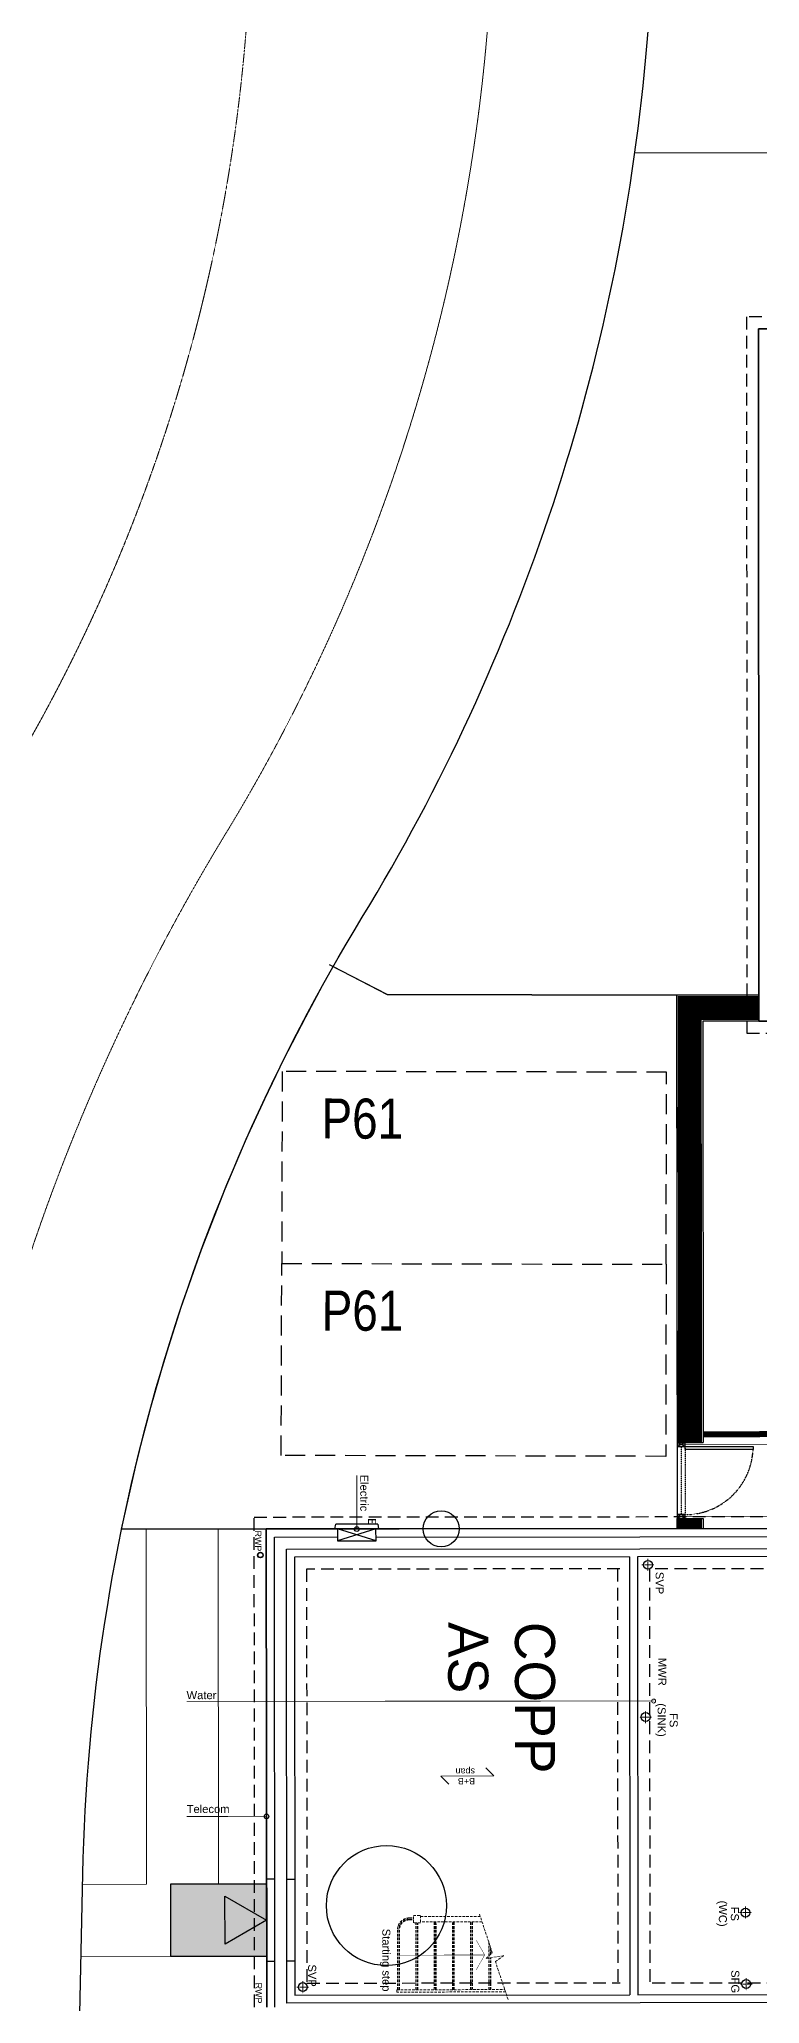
# Model space of a CAD drawing. Extents: x 287880777 to 288144713, y 62793326 to 63089570.
# Drawn here: x 288076346 to 288085341, y 62921944 to 62946493 of the extents above; entities that cross this region are included whole.
import ezdxf

# ---------------------------------------------------------------- set-up
doc = ezdxf.new("R2010")
doc.units = 0
doc.set_wipeout_variables(frame=1)
for name, pattern in [('CENTER', [2, 1.25, -0.25, 0.25, -0.25]), ('CENTER2', [28.575, 19.05, -3.175, 3.175, -3.175]), ('DASHED', [1.4, 0.7, -0.7]), ('DASHED2', [0.375, 0.25, -0.125]), ('HIDDEN', [9.525, 6.35, -3.175])]:
    doc.linetypes.add(name, pattern=pattern)
doc.layers.get('0').update_dxf_attribs({"color": 252})
for name, color, linetype, lineweight in [('EXP - HIGHWAY CENTRELINE', 3, 'CENTER2', 18), ('EXP - HIGHWAY CHANNEL', 4, 'DASHED2', 9), ('EXP - HIGHWAY FOOTWAY', 3, 'Continuous', 25), ('EXP - PRIVATE CHANNEL', 3, 'DASHED2', 9), ('NAR CBF', 34, 'FENCELINE2', 0), ('NAR M4(2)', 94, 'Continuous', 30), ('NAR PATHS', 3, 'Continuous', 0), ('Wain-Text', 2, 'Continuous', 25)]:
    doc.layers.add(name, color=color, linetype=linetype, lineweight=lineweight)
for name, color, linetype in [('NAR DETAIL', 2, 'Continuous'), ('NAR EXTERNAL WALLS', 2, 'Continuous'), ('NAR PARKING', 7, 'DASHED2'), ('NAR PRIVATE DRIVE', 6, 'Continuous'), ('NAR_SUBS_PLANS', 7, 'Continuous'), ('Wain-Drainage Foul', 6, 'Continuous'), ('Wain-Drainage Foul Text', 2, 'Continuous'), ('Wain-Foundation acessories', 9, 'Continuous'), ('Wain-Foundation Line', 9, 'Continuous'), ('Wain-Meter box', 9, 'Continuous'), ('Wain-RWP', 9, 'Continuous'), ('Wain-Services Run (Electric)', 10, 'Continuous'), ('Wain-Services Run (Telecom)', 190, 'Continuous'), ('Wain-Stair 1', 2, 'Continuous'), ('Wain-Stair numbers', 9, 'Continuous'), ('Wain-Wall (External)', 4, 'Continuous')]:
    doc.layers.add(name, color=color, linetype=linetype)
for name, color, linetype, true_color in [('NAR DOOR OPENINGS', 140, 'Continuous', 0x00bfff), ('NAR EV CHARGING POINT', 3, 'Continuous', 0x00ff00), ('NAR HOUSE TYPE NAMES', 1, 'Continuous', 0xff0000), ('Wain-Services Run (Water', 145, 'Continuous', 0x3481b8)]:
    doc.layers.add(name, color=color, linetype=linetype, true_color=true_color)
for name, color, linetype, lineweight, true_color in [('NAR Retaining Wall', 222, 'Continuous', 13, 0xcc0099), ('Wain-Mains Water Riser', 152, 'Continuous', 25, 0x2776bb), ('Wain-Mains Water Riser Text', 152, 'Continuous', 25, 0x2776bb)]:
    doc.layers.add(name, color=color, linetype=linetype, lineweight=lineweight, true_color=true_color)
doc.styles.add('DD Arial Narrow', font='ARIALN.TTF', dxfattribs={"height": 100})
doc.styles.get("Standard").update_dxf_attribs({"font": 'arial.ttf'})
doc.styles.add('XREF - ARCHITECT LAYOUT$0$DD Arial Narrow', font='ARIALN.TTF', dxfattribs={"height": 100})
doc.linetypes.add('FENCELINE2', pattern='A,0.25,-0.1,[132,ltypeshp.shx,S=0.1,R=0,X=-0.1,Y=0],-0.1,1', length=1.45)

# ---------------------------------------------------------------- blocks, each defined once
blk = doc.blocks.new('Drainage Pipe')
at = {"linetype": 'CENTER', "lineweight": 13, "ltscale": 20}
for p, q in [((-41681, 78687), (-41831, 78687)), ((-41756, 78762), (-41756, 78612))]:
    blk.add_line(p, q, dxfattribs=at)
blk.add_circle((-41756, 78687), 55)
blk = doc.blocks.new('Span symbol - Beam & block')
at = {"linetype": 'Continuous', "lineweight": 13}
for p, q in [((-5342, 71790), (-6007, 71790)), ((-6007, 71790), (-5906, 71689)), ((-5442, 71890), (-5342, 71790))]:
    blk.add_line(p, q, dxfattribs=at)
at = {"insert": (-5770, 71896), "char_height": 80, "attachment_point": 1, "line_spacing_factor": 0.9}
blk.add_mtext('B+B\\Pspan', dxfattribs=at)
blk = doc.blocks.new('Stairs (Sub)')
at = {"layer": 'Wain-Stair 1', "linetype": 'HIDDEN', "lineweight": 9, "ltscale": 5}
for p, q in [((-29, 0), (-29, 1347)), ((0, 1357), (0, 0)), ((-942, 1042), (-942, 297)), ((-878, 1063), (-878, 297)), ((-450, 1149), (-621, 1149)), ((-464, 1164), (-575, 1164)), ((-472, 1173), (-548, 1173)), ((-29, 1173), (-428, 1173)), ((-29, 1164), (-426, 1164)), ((-29, 1149), (-424, 1149)), ((-29, 945), (-881, 945)), ((-29, 936), (-881, 936)), ((-29, 921), (-878, 921)), ((-29, 717), (-881, 717)), ((-29, 708), (-881, 708)), ((-29, 693), (-878, 693)), ((-955, 207), (-955, 297)), ((-955, 297), (-865, 297)), ((-29, 489), (-881, 489)), ((-29, 480), (-881, 480)), ((-29, 465), (-878, 465)), ((-865, 297), (-865, 207)), ((-29, 261), (-865, 261)), ((-29, 252), (-865, 252)), ((-865, 207), (-955, 207)), ((-926, 154), (-926, 207)), ((-910, 154), (-910, 207)), ((-902, 154), (-902, 207)), ((-29, 237), (-865, 237)), ((-29, 33), (-781, 33)), ((-29, 24), (-781, 24)), ((-29, 9), (-781, 9)), ((0, 0), (-29, 0))]:
    blk.add_line(p, q, dxfattribs=at)
at = {"layer": 'Wain-Stair 1', "linetype": 'HIDDEN', "lineweight": 9, "ltscale": 3}
blk.add_line((-424, 1149), (-450, 1149), dxfattribs=at)
at = {"layer": 'Wain-Stair 1', "linetype": 'HIDDEN', "lineweight": 9, "ltscale": 5, "elevation": 0}
blk.add_lwpolyline([(96, 1389), (-379, 1230), (-454, 1337), (-418, 1114), (-490, 1192), (-977, 1031)], dxfattribs=at)
at = {"layer": 'Wain-Stair 1', "linetype": 'HIDDEN', "lineweight": 9, "ltscale": 5}
for radius in [145, 130, 121]:
    blk.add_arc((-781, 154), radius, 180, 270, dxfattribs=at)
at = {"layer": 'Wain-Stair numbers', "const_width": 5}
for points in [[(-276, 990), (-276, 990), (-462, 1097), (-649, 990), (-649, 990)], [(-462, 1097), (-462, 24)]]:
    blk.add_lwpolyline(points, dxfattribs=at)
at = {"layer": 'Wain-Stair numbers', "insert": (-399, -81), "char_height": 100, "width": 1584.27, "attachment_point": 2, "line_spacing_factor": 0.9}
blk.add_mtext('Starting step ', dxfattribs=at)
blk = doc.blocks.new('RWP')
for radius in [35, 31.5]:
    blk.add_circle((35, 35), radius)
blk = doc.blocks.new('Wall mounted meter - Electric (Plan)')
blk.add_wipeout([(-7157, 85115), (-7157, 84635), (-7007, 84635), (-7007, 85115)])
for p, q in [((-7217, 85137), (-7157, 85147)), ((-7217, 85137), (-7217, 84613)), ((-7157, 85147), (-7157, 84603)), ((-7007, 85115), (-7157, 85115)), ((-7007, 84635), (-7007, 85115)), ((-7157, 84603), (-7217, 84613)), ((-7157, 84635), (-7007, 84635))]:
    blk.add_line(p, q)
at = {"color": 9}
for p, q in [((-7157, 85115), (-7007, 84635)), ((-7007, 85115), (-7157, 84635))]:
    blk.add_line(p, q, dxfattribs=at)
at = {"lineweight": 0, "insert": (-7368, 85117), "char_height": 100, "width": 133.81, "attachment_point": 1, "line_spacing_factor": 0.9}
blk.add_mtext('\\A1;\\pi78.42052,t378.42052;{\\fCalibri|b0|i0|c0|p34;E}', dxfattribs=at)
blk = doc.blocks.new('A$Cee92f38c')
at = {"layer": 'NAR M4(2)', "ltscale": 10, "transparency": 33554585}
h = blk.add_hatch(color=256, dxfattribs=at)
h.dxf.hatch_style = 1
h.paths.add_polyline_path([(0, 1.2), (0.9, 1.2), (0.9, 0), (0, 0)])
at = {"layer": 'NAR M4(2)', "ltscale": 0.25}
blk.add_lwpolyline([(0, 1.2), (0, 0), (0.9, 0), (0.9, 1.2)], close=True, dxfattribs=at)
blk = doc.blocks.new('A$C3d9247a0')
at = {"layer": 'NAR DOOR OPENINGS', "transparency": 33554610}
h = blk.add_hatch(color=256, dxfattribs=at)
h.dxf.hatch_style = 1
h.paths.add_polyline_path([(450, 1200), (150, 680), (750, 680)])
at = {"layer": 'NAR DOOR OPENINGS'}
blk.add_lwpolyline([(450, 1200), (150, 680), (750, 680)], close=True, dxfattribs=at)
at = {"layer": 'NAR M4(2)', "ltscale": 10, "transparency": 33554585, "xscale": -1000, "yscale": 1000, "zscale": 1000}
blk.add_blockref('A$Cee92f38c', (900, 0), dxfattribs=at)

msp = doc.modelspace()

# ---------------------------------------------------------------- linework, layer by layer
at = {"layer": 'Defpoints'}
msp.add_lwpolyline([(288092631, 62934223), (288085329, 62934223), (288085328, 62942876), (288085993, 62942876), (288085993, 62943653), (288086321, 62943653), (288086321, 62943326), (288086218, 62943326), (288086218, 62942876), (288088478, 62942876), (288088478, 62944226), (288092631, 62944226)], close=True, dxfattribs=at)
at = {"layer": 'EXP - HIGHWAY CENTRELINE', "ltscale": 0.15, "flags": 128}
msp.add_lwpolyline([(288082369, 62830131), (288088746, 62863492, 0.257378), (288082765, 62881853), (288079969, 62884468, -0.213199), (288072053, 62903262), (288072511, 62924583, -0.123895), (288076027, 62937385), (288076210, 62937709, 0.106544), (288078907, 62946358), (288080118, 62959784)], format="xyb", dxfattribs=at)
at = {"layer": 'EXP - HIGHWAY CHANNEL', "ltscale": 2.5, "flags": 128}
msp.add_lwpolyline([(288074670, 62913335), (288074891, 62923609, -0.132001), (288078671, 62936562, 0.114617), (288081927, 62946448), (288082195, 62949413)], format="xyb", dxfattribs=at)
at = {"layer": 'EXP - HIGHWAY FOOTWAY', "flags": 128}
msp.add_lwpolyline([(288098535, 62894090), (288096172, 62893274, 0.089116), (288088641, 62889060), (288087572, 62888181, -0.392826), (288082137, 62888512, -0.198277), (288076452, 62903168), (288076890, 62923567, -0.132001), (288080379, 62935523, 0.114617), (288083919, 62946268), (288084186, 62949234, -0.41987), (288093026, 62956467)], format="xyb", dxfattribs=at)
at = {"layer": 'EXP - PRIVATE CHANNEL', "ltscale": 2.5, "flags": 128}
msp.add_lwpolyline([(288120263, 62944087), (288093405, 62944076, 0.414214), (288092405, 62945075), (288083782, 62945072)], format="xyb", dxfattribs=at)
at = {"layer": 'NAR CBF', "ltscale": 1200, "transparency": 33554687, "const_width": 75}
msp.add_lwpolyline([(288084634, 62929060), (288089678, 62929071), (288089681, 62927897), (288101483, 62927942)], dxfattribs=at)
at = {"layer": 'NAR DETAIL', "flags": 128}
for points in [[(288084309, 62928906), (288084409, 62928906), (288084409, 62928956), (288084309, 62928956)], [(288084409, 62928906), (288085259, 62928907), (288085259, 62928869), (288084409, 62928868)], [(288084310, 62928006), (288084410, 62928006), (288084410, 62928056), (288084310, 62928056)]]:
    msp.add_lwpolyline(points, close=True, dxfattribs=at)
for points in [[(288084409, 62928956), (288084309, 62928906)], [(288084409, 62928906), (288084309, 62928956)], [(288084410, 62928056), (288084310, 62928006)], [(288084410, 62928006), (288084310, 62928056)]]:
    msp.add_lwpolyline(points, dxfattribs=at)
at = {"layer": 'NAR DETAIL', "linetype": 'DASHED', "ltscale": 0.005, "flags": 128}
msp.add_lwpolyline([(288084409, 62928906), (288084410, 62928056), (288084366, 62928056), (288084365, 62928906)], close=True, dxfattribs=at)
at = {"layer": 'NAR DETAIL', "linetype": 'DASHED', "ltscale": 0.2}
msp.add_arc((288084409, 62928906), 850, 270.0478, 357.6279, dxfattribs=at)
at = {"layer": 'NAR EV CHARGING POINT'}
msp.add_circle((288081363, 62927879), 225, dxfattribs=at)
at = {"layer": 'NAR EXTERNAL WALLS'}
for points in [[(288085329, 62934548), (288084304, 62934548), (288084309, 62928956)], [(288085329, 62934223), (288084630, 62934223), (288084634, 62928956)], [(288084309, 62928956), (288084634, 62928956)], [(288084310, 62928006), (288084310, 62927881)], [(288084310, 62928006), (288084635, 62928006)], [(288084635, 62928006), (288084635, 62927881)]]:
    msp.add_lwpolyline(points, dxfattribs=at)
at = {"layer": 'NAR M4(2)'}
msp.add_circle((288080681, 62923170), 750, dxfattribs=at)
at = {"layer": 'NAR PARKING', "ltscale": 1000}
for points in [[(288084178, 62933584), (288079378, 62933595), (288079373, 62931195), (288084173, 62931184)], [(288084167, 62928784), (288079367, 62928795), (288079373, 62931195), (288084173, 62931184)]]:
    msp.add_lwpolyline(points, close=True, dxfattribs=at)
at = {"layer": 'NAR PATHS'}
msp.add_lwpolyline([(288088659, 62927064), (288090308, 62927066), (288090308, 62927816), (288089558, 62927815), (288089557, 62928936), (288084309, 62928931), (288084310, 62928031), (288088658, 62928035)], close=True, dxfattribs=at)
at = {"layer": 'NAR PATHS', "elevation": 0}
msp.add_lwpolyline([(288078580, 62927876), (288078584, 62923437), (288079184, 62923438), (288079185, 62922538), (288076868, 62922536)], dxfattribs=at)
at = {"layer": 'NAR PATHS'}
for points in [[(288077680, 62927875), (288077684, 62923437), (288076887, 62923436)], [(288079180, 62927877), (288079184, 62923438)]]:
    msp.add_lwpolyline(points, dxfattribs=at)
at = {"layer": 'NAR PRIVATE DRIVE'}
msp.add_lwpolyline([(288084304, 62934548), (288080691, 62934556), (288079971, 62934928)], dxfattribs=at)
at = {"layer": 'NAR Retaining Wall', "linetype": 'Continuous', "ltscale": 250, "const_width": 300}
for points in [[(288085329, 62934386), (288084467, 62934386), (288084472, 62928956)], [(288084472, 62928006), (288084472, 62927881)]]:
    msp.add_lwpolyline(points, dxfattribs=at)
at = {"layer": 'NAR_SUBS_PLANS', "elevation": 0}
msp.add_lwpolyline([(288079184, 62923499), (288079185, 62922477)], dxfattribs=at)
at = {"layer": 'Wain-Foundation Line', "linetype": 'HIDDEN', "ltscale": 25}
for p, q in [((288083565, 62927378), (288083569, 62922205)), ((288083965, 62927378), (288083969, 62922206))]:
    msp.add_line(p, q, dxfattribs=at)
msp.add_lwpolyline([(288085179, 62934073), (288092781, 62934073), (288092781, 62944376), (288088328, 62944376), (288088328, 62943026), (288086368, 62943026), (288086368, 62943176), (288086471, 62943176), (288086471, 62943803), (288085843, 62943803), (288085843, 62943026), (288085178, 62943026)], close=True, dxfattribs=at)
for points in [[(288079035, 62921901), (288079030, 62928026), (288088658, 62928035), (288088663, 62921910)], [(288083596, 62927378), (288079683, 62927375), (288079688, 62922202), (288083600, 62922205)], [(288084000, 62922206), (288088010, 62922209), (288088006, 62927381), (288083996, 62927378)]]:
    msp.add_lwpolyline(points, dxfattribs=at)
at = {"layer": 'Wain-Mains Water Riser', "lineweight": 0}
msp.add_circle((288084016, 62925727), 25, dxfattribs=at)
at = {"layer": 'Wain-Services Run (Electric)', "const_width": 10}
msp.add_lwpolyline([(288080310, 62927876), (288080310, 62928546)], dxfattribs=at)
at = {"layer": 'Wain-Services Run (Telecom)', "const_width": 10}
msp.add_lwpolyline([(288079183, 62924285), (288078186, 62924284)], dxfattribs=at)
at = {"layer": 'Wain-Services Run (Telecom)'}
msp.add_circle((288079183, 62924285), 29, dxfattribs=at)
at = {"layer": 'Wain-Services Run (Water', "const_width": 10}
msp.add_lwpolyline([(288084016, 62925727), (288078185, 62925722)], dxfattribs=at)
at = {"layer": 'Wain-Wall (External)'}
for p, q in [((288083715, 62927528), (288083719, 62922055)), ((288083815, 62927528), (288083819, 62922055))]:
    msp.add_line(p, q, dxfattribs=at)
for points in [[(288087343, 62942876), (288085328, 62942876), (288085329, 62934223), (288087681, 62934223)], [(288079185, 62921902), (288079180, 62927877), (288088508, 62927884), (288088513, 62921909)], [(288079288, 62921902), (288079283, 62927774), (288088405, 62927782), (288088410, 62921909)], [(288088260, 62921959), (288079438, 62921952), (288079433, 62927624), (288088256, 62927632), (288088260, 62921959)], [(288083715, 62927528), (288079533, 62927524), (288079538, 62922052), (288083719, 62922055)], [(288088160, 62922059), (288088156, 62927532), (288083815, 62927528)], [(288079436, 62923499), (288079536, 62923499)], [(288083819, 62922055), (288088160, 62922059)]]:
    msp.add_lwpolyline(points, dxfattribs=at)
at = {"layer": 'Wain-Wall (External)', "elevation": 0}
for points in [[(288079286, 62923499), (288079184, 62923499)], [(288079287, 62922477), (288079286, 62923499)], [(288079437, 62922477), (288079436, 62923499)], [(288079536, 62923499), (288079537, 62922477)], [(288079185, 62922477), (288079287, 62922477)], [(288079537, 62922477), (288079437, 62922477)]]:
    msp.add_lwpolyline(points, dxfattribs=at)

# ---------------------------------------------------------------- block references
at = {"layer": 'NAR M4(2)', "xscale": -1, "rotation": 270.0478175432984}
msp.add_blockref('A$C3d9247a0', (288077985, 62922537, 0), dxfattribs=at)
at = {"layer": 'Wain-Drainage Foul', "lineweight": 0}
for p, rotation in [((288162598, 62969250), 90.04781754329838), ((288005265, 62883705), 270.0478175432984), ((288163816, 62964904), 90.04781754329838), ((288158289, 62963974), 90.04781754329838), ((288126995, 62843538), 0.0478175432983467)]:
    msp.add_blockref('Drainage Pipe', p, dxfattribs=dict(at, rotation=rotation))
at = {"layer": 'Wain-Foundation acessories', "rotation": 180.0478175085954}
msp.add_blockref('Span symbol - Beam & block', (288075956, 62996575), dxfattribs=at)
at = {"layer": 'Wain-RWP', "rotation": 270.0478175432984}
msp.add_blockref('RWP', (288079071, 62927586, 0), dxfattribs=at)
at = {"layer": 'Wain-Wall (External)', "rotation": 270.0478175432984}
msp.add_blockref('Stairs (Sub)', (288080811, 62922090), dxfattribs=at)

# ---------------------------------------------------------------- texts
at = {"layer": 'NAR HOUSE TYPE NAMES', "insert": (288082785, 62926716, 0), "char_height": 500, "attachment_point": 1, "rotation": 270.0478, "style": 'DD Arial Narrow'}
msp.add_mtext_dynamic_manual_height_columns('{\\fGill Sans MT|b0|i0|c0|p34;COPP\\PAS}', width=2588.93, gutter_width=12.5, heights=[0], dxfattribs=at)
at = {"layer": 'NAR PARKING', "char_height": 500, "attachment_point": 3, "rotation": 359.7932, "style": 'XREF - ARCHITECT LAYOUT$0$DD Arial Narrow'}
for insert in [(288080890, 62933253), (288080892, 62930853)]:
    msp.add_mtext_dynamic_manual_height_columns('P61', width=1066.24, gutter_width=500, heights=[0], dxfattribs=dict(at, insert=insert))
at = {"layer": 'Wain-Drainage Foul Text', "char_height": 100, "attachment_point": 1, "rotation": 270.0478, "line_spacing_factor": 0.9}
for insert in [(288084142, 62927341, 0), (288079803, 62922435, 0)]:
    msp.add_mtext('\\A1;{\\fArial|b0|i0|c0|p34;SVP}', dxfattribs=dict(at, insert=insert))
at = {"layer": 'Wain-Drainage Foul Text', "lineweight": 0, "insert": (288084177, 62925496, 0), "char_height": 100, "attachment_point": 4, "rotation": 270.0478, "line_spacing_factor": 0.9}
msp.add_mtext('\\A1;\\pi-79.87722;FS \\P\\pi-202.79673;(SINK)', dxfattribs=at)
at = {"layer": 'Wain-Mains Water Riser Text', "lineweight": 0, "insert": (288084175, 62925917, 0), "char_height": 100, "attachment_point": 3, "rotation": 270.0478, "line_spacing_factor": 0.9}
msp.add_mtext('MWR', dxfattribs=at)
at = {"layer": 'Wain-RWP', "char_height": 80, "attachment_point": 7, "rotation": 270.0478, "line_spacing_factor": 0.9}
for insert in [(288079040, 62927858, 0), (288079045, 62922208, 0)]:
    msp.add_mtext('RWP', dxfattribs=dict(at, insert=insert))
at = {"layer": 'Wain-Services Run (Electric)'}
msp.add_text('Electric ', height=100, rotation=270.0478, dxfattribs=at).set_placement((288080353, 62928556, 0))
at = {"layer": 'Wain-Services Run (Telecom)'}
msp.add_text('Telecom', height=100, rotation=0.0478, dxfattribs=at).set_placement((288078186, 62924327))
at = {"layer": 'Wain-Services Run (Water'}
msp.add_text('Water', height=100, rotation=0.0478, dxfattribs=at).set_placement((288078185, 62925750))
at = {"layer": 'Wain-Text', "char_height": 100, "attachment_point": 1, "rotation": 270.0478, "line_spacing_factor": 0.9}
for s, insert in [('\\A1;\\pi-79.87722;FS\\P\\pi-156.13915;(WC)', (288085081, 62923077)), ('\\A1;\\pi-136.08458;SFG', (288085086, 62922228, 0))]:
    msp.add_mtext(s, dxfattribs=dict(at, insert=insert))

# ---------------------------------------------------------------- next in the draw order: block references
at = {"layer": 'Wain-Meter box', "rotation": 270.0478175432984}
msp.add_blockref('Wall mounted meter - Electric (Plan)', (287995441, 62920650), dxfattribs=at)

# ---------------------------------------------------------------- next in the draw order: linework, layer by layer
at = {"layer": 'Defpoints'}
msp.add_lwpolyline([(288088513, 62921909), (288088508, 62927884), (288079180, 62927877), (288079185, 62921902)], dxfattribs=at)
at = {"layer": 'NAR M4(2)'}
msp.add_lwpolyline([(288080016, 62934905), (288080691, 62934556), (288084304, 62934548), (288084310, 62927881), (288077374, 62927875), (288077429, 62928133), (288077547, 62928649), (288077661, 62929107), (288077807, 62929643), (288077962, 62930163), (288078118, 62930647), (288078373, 62931371), (288078667, 62932126), (288078930, 62932747), (288079160, 62933252), (288079400, 62933748), (288079672, 62934277), (288079884, 62934669)], close=True, dxfattribs=at)
at = {"layer": 'NAR PRIVATE DRIVE'}
msp.add_lwpolyline([(288077374, 62927875), (288084310, 62927881), (288084310, 62928006)], dxfattribs=at)
at = {"layer": 'Wain-Services Run (Electric)'}
msp.add_circle((288080310, 62927876), 29, dxfattribs=at)

doc.saveas('drawing.dxf')
